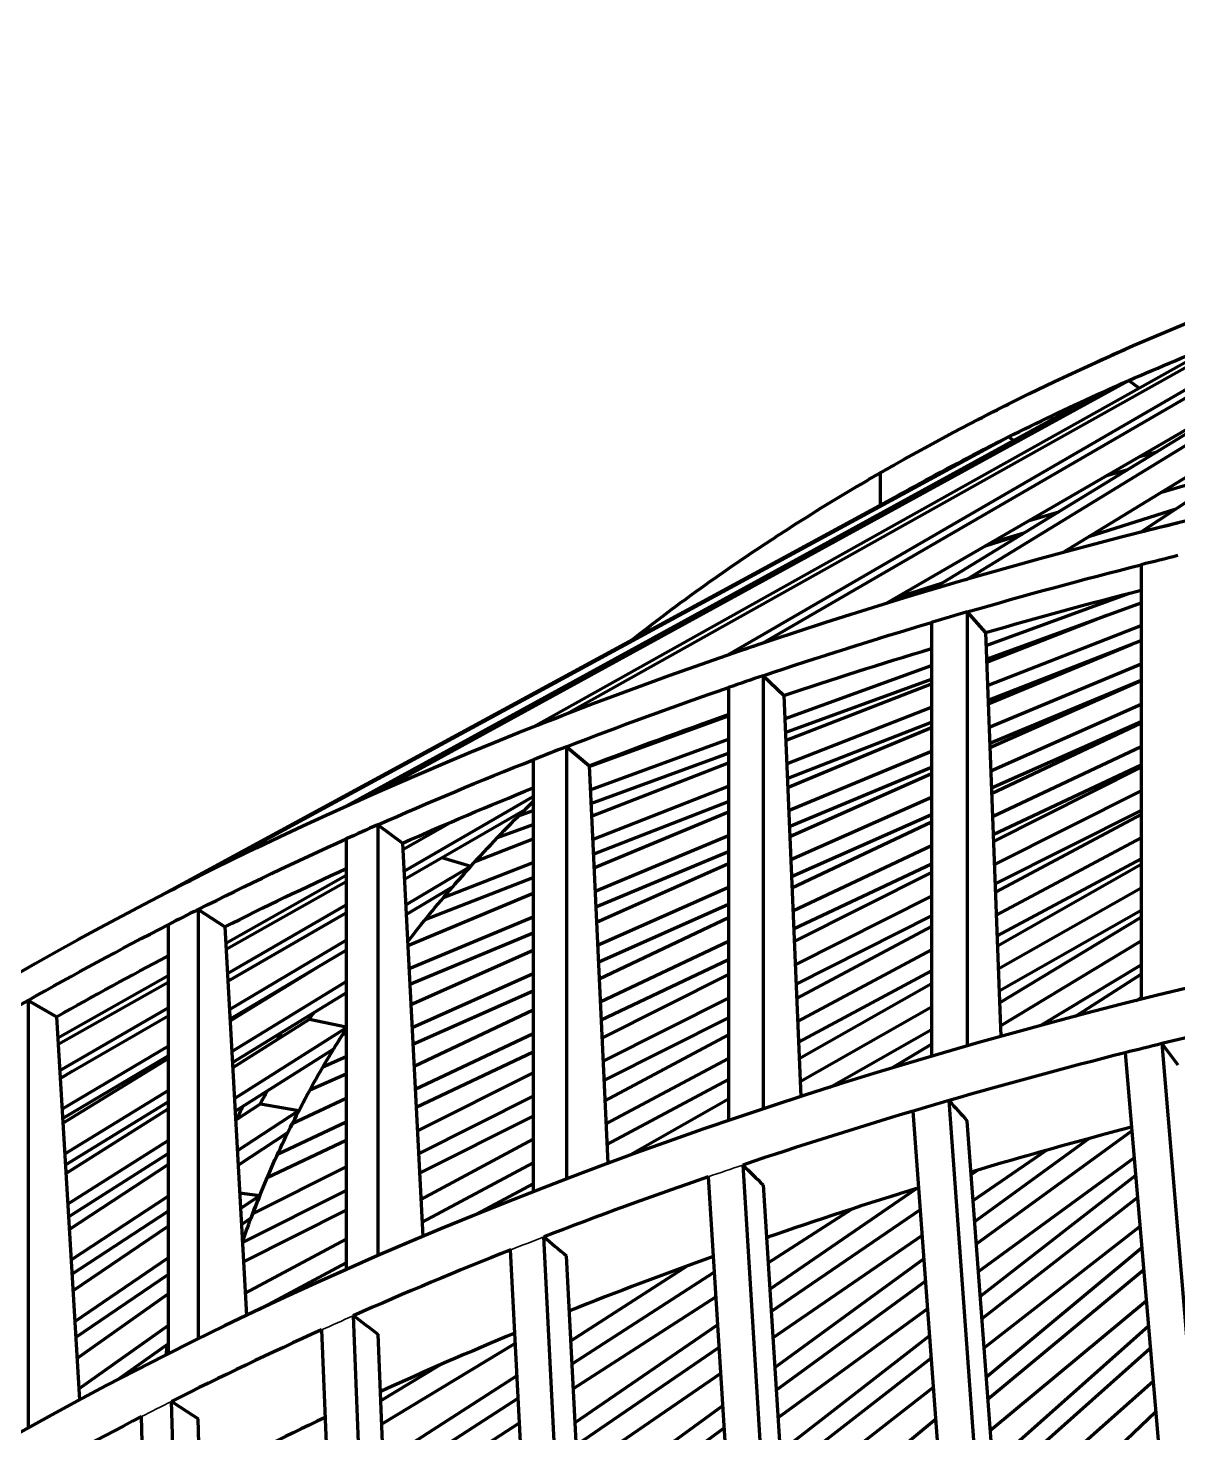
# Model space of a CAD drawing. Header units: inches. Extents: x -0.1 to 57.6, y -5.7 to 33.1.
# Drawn here: x 37.648 to 39.9, y 11.861 to 14.612 of the extents above; entities that cross this region are included whole.
import ezdxf

# ---------------------------------------------------------------- set-up
doc = ezdxf.new("R2010")
doc.units = ezdxf.units.IN
doc.header["$LTSCALE"] = 0.75
doc.header["$MEASUREMENT"] = 0
doc.layers.add('Visible', color=7, linetype='Continuous', lineweight=70)
doc.layers.add('Visible Narrow', color=7, linetype='Continuous', lineweight=35)

msp = doc.modelspace()

# ---------------------------------------------------------------- linework, layer by layer
at = {"layer": 'Visible', "extrusion": (0, 0.817547, -0.575862)}
for p, q in [((39.8282, 13.6251), (40.7814, 14.2544)), ((39.8282, 13.6251), (40.7814, 14.2544)), ((39.4879, 13.5329), (40.5775, 14.1992)), ((39.4879, 13.5329), (40.5775, 14.1992)), ((39.4177, 13.5123), (40.5073, 14.1786)), ((39.4177, 13.5123), (40.5073, 14.1786)), ((39.6753, 13.5852), (40.6132, 14.1588)), ((39.6753, 13.5852), (40.6132, 14.1588)), ((39.0882, 13.408), (40.3099, 14.1161)), ((39.0882, 13.408), (40.3099, 14.1161)), ((39.0204, 13.3849), (40.2421, 14.093)), ((39.0204, 13.3849), (40.2421, 14.093)), ((38.7029, 13.2688), (40.0519, 14.0235)), ((38.7029, 13.2688), (40.0519, 14.0235)), ((38.6377, 13.2434), (39.9868, 13.998)), ((38.6377, 13.2434), (39.9868, 13.998)), ((39.3297, 13.4857), (40.1833, 13.9805)), ((39.3297, 13.4857), (40.1833, 13.9805)), ((38.3335, 13.1161), (39.8045, 13.9217)), ((38.3335, 13.1161), (39.8045, 13.9217)), ((39.8045, 13.9217), (39.8242, 13.9071)), ((39.8045, 13.9217), (39.8242, 13.9071)), ((38.2713, 13.0883), (39.7423, 13.8939)), ((38.2713, 13.0883), (39.7423, 13.8939)), ((37.9815, 12.9502), (39.5687, 13.8112)), ((37.9815, 12.9502), (39.5687, 13.8112)), ((39.5687, 13.8112), (39.579, 13.8045)), ((39.5687, 13.8112), (39.579, 13.8045)), ((39.8254, 13.773), (39.8592, 13.7822)), ((37.9224, 12.9202), (39.5096, 13.7812)), ((37.9224, 12.9202), (39.5096, 13.7812)), ((39.3174, 13.7408), (39.3174, 13.6773)), ((39.3174, 13.7408), (39.3174, 13.6773)), ((39.7607, 13.7355), (39.8007, 13.7465)), ((39.8664, 13.7021), (40.0082, 13.744)), ((37.9065, 12.9121), (39.3454, 13.6924)), ((37.9065, 12.9121), (39.3454, 13.6924)), ((39.3454, 13.6924), (39.3456, 13.6923)), ((39.3454, 13.6924), (39.3456, 13.6923)), ((39.6093, 13.6477), (39.6672, 13.6648)), ((39.726, 13.6162), (39.897, 13.6705)), ((39.5238, 13.5982), (39.5954, 13.6209)), ((39.5334, 13.6037), (39.5989, 13.6231)), ((39.8262, 13.6246), (39.8286, 13.6254)), ((39.8282, 13.5607), (39.8282, 12.7096)), ((39.8282, 13.5607), (39.8282, 12.7096)), ((39.8282, 13.5607), (39.8282, 12.7096)), ((39.8282, 13.5607), (39.8282, 12.7096)), ((39.8282, 13.5607), (39.8282, 12.7096)), ((39.3477, 13.4961), (39.4383, 13.5249)), ((39.5246, 13.4029), (39.8055, 13.5053)), ((39.5256, 13.3759), (39.8282, 13.4862)), ((39.5236, 13.4281), (39.4879, 13.4685)), ((39.4879, 13.4685), (39.4879, 12.6186)), ((39.4879, 13.4685), (39.5236, 13.4281)), ((39.4879, 13.4685), (39.4879, 12.6186)), ((39.5236, 13.4281), (39.4879, 13.4685)), ((39.4879, 13.4685), (39.4879, 12.6186)), ((39.5236, 13.4281), (39.4879, 13.4685)), ((39.4879, 13.4685), (39.4879, 12.6186)), ((39.5236, 13.4281), (39.4879, 13.4685)), ((39.4879, 13.4685), (39.4879, 12.6186)), ((39.5259, 13.3701), (39.7615, 13.4619)), ((39.4177, 13.4479), (39.4177, 12.5983)), ((39.4177, 13.4479), (39.4177, 12.5983)), ((39.4177, 13.4479), (39.4177, 12.5983)), ((39.4177, 13.4479), (39.4177, 12.5983)), ((39.4177, 13.4479), (39.4177, 12.5983)), ((39.5236, 13.4281), (39.5537, 12.6372)), ((39.5236, 13.4281), (39.5537, 12.6372)), ((39.5236, 13.4281), (39.5537, 12.6372)), ((39.5236, 13.4281), (39.5537, 12.6372)), ((39.5236, 13.4281), (39.5537, 12.6372)), ((39.5276, 13.3246), (39.8282, 13.4417)), ((39.5287, 13.2956), (39.8282, 13.4123)), ((39.529, 13.2883), (39.8099, 13.4052)), ((39.1283, 13.3046), (39.0882, 13.3436)), ((39.0882, 13.3436), (39.0882, 12.4954)), ((39.0882, 13.3436), (39.1283, 13.3046)), ((39.0882, 13.3436), (39.0882, 12.4954)), ((39.1283, 13.3046), (39.0882, 13.3436)), ((39.0882, 13.3436), (39.0882, 12.4954)), ((39.1283, 13.3046), (39.0882, 13.3436)), ((39.0882, 13.3436), (39.0882, 12.4954)), ((39.1283, 13.3046), (39.0882, 13.3436)), ((39.0882, 13.3436), (39.0882, 12.4954)), ((39.1302, 13.2591), (39.4177, 13.3639)), ((39.5307, 13.2429), (39.8282, 13.3666)), ((39.0204, 13.3205), (39.0204, 12.4727)), ((39.0204, 13.3205), (39.0204, 12.4727)), ((39.0204, 13.3205), (39.0204, 12.4727)), ((39.0204, 13.3205), (39.0204, 12.4727)), ((39.0204, 13.3205), (39.0204, 12.4727)), ((39.1314, 13.2321), (39.4177, 13.3366)), ((39.132, 13.2166), (39.4177, 13.328)), ((39.5319, 13.2118), (39.8282, 13.335)), ((39.5322, 13.2029), (39.8282, 13.334)), ((39.1283, 13.3046), (39.1287, 13.3047)), ((39.1283, 13.3046), (39.1618, 12.5195)), ((39.1283, 13.3046), (39.1618, 12.5195)), ((39.1283, 13.3046), (39.1618, 12.5195)), ((39.1283, 13.3046), (39.1618, 12.5195)), ((39.1283, 13.3046), (39.1618, 12.5195)), ((39.5339, 13.1575), (39.8282, 13.2879)), ((38.7472, 13.1656), (39.0204, 13.2652)), ((39.134, 13.1712), (39.4177, 13.2818)), ((39.1352, 13.1423), (39.4177, 13.2524)), ((39.1359, 13.1249), (39.4177, 13.2421)), ((39.5352, 13.1242), (39.8282, 13.2541)), ((39.5356, 13.1132), (39.8282, 13.2513)), ((38.7471, 13.167), (38.7029, 13.2045)), ((38.7029, 13.2045), (38.7029, 12.3584)), ((38.7029, 13.2045), (38.7471, 13.167)), ((38.7029, 13.2045), (38.7029, 12.3584)), ((38.7471, 13.167), (38.7029, 13.2045)), ((38.7029, 13.2045), (38.7029, 12.3584)), ((38.7471, 13.167), (38.7029, 13.2045)), ((38.7029, 13.2045), (38.7029, 12.3584)), ((38.7471, 13.167), (38.7029, 13.2045)), ((38.7029, 13.2045), (38.7029, 12.3584)), ((38.7493, 13.1202), (39.0204, 13.2191)), ((39.5373, 13.0679), (39.8282, 13.2052)), ((38.6377, 13.179), (38.6377, 12.3333)), ((38.6377, 13.179), (38.6377, 12.3333)), ((38.6377, 13.179), (38.6377, 12.3333)), ((38.6377, 13.179), (38.6377, 12.3333)), ((38.6377, 13.179), (38.6377, 12.3333)), ((38.7506, 13.0933), (39.0204, 13.1917)), ((39.1379, 13.0795), (39.4177, 13.1959)), ((38.7471, 13.167), (38.7838, 12.3888)), ((38.7471, 13.167), (38.7838, 12.3888)), ((38.7471, 13.167), (38.7838, 12.3888)), ((38.7471, 13.167), (38.7838, 12.3888)), ((38.7471, 13.167), (38.7838, 12.3888)), ((38.7518, 13.0685), (39.0204, 13.1731)), ((39.1392, 13.0485), (39.4177, 13.1644)), ((39.14, 13.029), (39.4177, 13.1521)), ((39.5387, 13.0324), (39.8282, 13.169)), ((39.5392, 13.019), (39.8282, 13.1642)), ((38.7539, 13.0231), (39.0204, 13.127)), ((38.3846, 12.9606), (38.6377, 13.1069)), ((38.3846, 12.9606), (38.6377, 13.1069)), ((38.7553, 12.9942), (39.0204, 13.0975)), ((39.142, 12.9837), (39.4177, 13.106)), ((39.5409, 12.9737), (39.8282, 13.118)), ((38.3854, 12.9452), (38.6218, 13.0819)), ((38.3854, 12.9452), (38.6218, 13.0819)), ((38.609, 13.0691), (38.6377, 13.0795)), ((38.7566, 12.9672), (39.0204, 13.0769)), ((39.1434, 12.9505), (39.4177, 13.0721)), ((39.5423, 12.9358), (39.8282, 13.0794)), ((39.543, 12.9197), (39.8282, 13.0721)), ((38.3818, 13.0159), (38.3335, 13.0517)), ((38.3335, 13.0517), (38.3335, 12.2081)), ((38.3335, 13.0517), (38.3818, 13.0159)), ((38.3335, 13.0517), (38.3335, 12.2081)), ((38.3818, 13.0159), (38.3335, 13.0517)), ((38.3335, 13.0517), (38.3335, 12.2081)), ((38.3818, 13.0159), (38.3335, 13.0517)), ((38.3335, 13.0517), (38.3335, 12.2081)), ((38.3818, 13.0159), (38.3335, 13.0517)), ((38.3335, 13.0517), (38.3335, 12.2081)), ((38.3824, 13.0035), (38.4788, 13.058)), ((38.3824, 13.0035), (38.4788, 13.058)), ((38.5676, 13.0266), (38.6377, 13.0522)), ((39.1443, 12.9285), (39.4177, 13.0576)), ((38.2713, 13.0239), (38.2713, 12.1807)), ((38.2713, 13.0239), (38.2713, 12.1807)), ((38.2713, 13.0239), (38.2713, 12.1807)), ((38.2713, 13.0239), (38.2713, 12.1807)), ((38.2713, 13.0239), (38.2713, 12.1807)), ((38.3818, 13.0157), (38.3832, 13.0165)), ((38.3818, 13.0157), (38.3832, 13.0165)), ((38.3818, 13.0159), (38.4214, 12.2457)), ((38.3818, 13.0159), (38.4214, 12.2457)), ((38.3818, 13.0159), (38.4214, 12.2457)), ((38.3818, 13.0159), (38.4214, 12.2457)), ((38.3818, 13.0159), (38.4214, 12.2457)), ((38.5238, 12.9796), (38.6377, 13.024)), ((38.7587, 12.9219), (39.0204, 13.0307)), ((39.5447, 12.8744), (39.8282, 13.0259)), ((38.4585, 12.9874), (38.5156, 12.9707)), ((38.4585, 12.9874), (38.5156, 12.9707)), ((38.7602, 12.8909), (39.0204, 12.9991)), ((39.1462, 12.8833), (39.4177, 13.0114)), ((39.5462, 12.8341), (39.8282, 12.9848)), ((38.388, 12.8948), (38.5156, 12.9707)), ((38.388, 12.8948), (38.5156, 12.9707)), ((38.462, 12.9094), (38.6377, 12.9779)), ((38.7616, 12.8613), (39.0204, 12.976)), ((39.1477, 12.8478), (39.4177, 12.9753)), ((39.1488, 12.8229), (39.4177, 12.958)), ((39.547, 12.8146), (39.8282, 12.9745)), ((38.0353, 12.8201), (38.2713, 12.9533)), ((38.0353, 12.8201), (38.2713, 12.9533)), ((38.036, 12.8079), (38.2713, 12.9408)), ((38.036, 12.8079), (38.2713, 12.9408)), ((38.3889, 12.8762), (38.4799, 12.9303)), ((38.3889, 12.8762), (38.4799, 12.9303)), ((38.4259, 12.8659), (38.6377, 12.9484)), ((38.7637, 12.816), (39.0204, 12.9298)), ((38.3921, 12.8156), (38.6377, 12.9178)), ((39.1507, 12.7777), (39.4177, 12.9118)), ((39.5487, 12.7694), (39.8282, 12.9283)), ((38.0336, 12.8518), (37.9815, 12.8858)), ((37.9815, 12.8858), (37.9815, 12.0452)), ((37.9815, 12.8858), (38.0336, 12.8518)), ((37.9815, 12.8858), (37.9815, 12.0452)), ((38.0336, 12.8518), (37.9815, 12.8858)), ((37.9815, 12.8858), (37.9815, 12.0452)), ((38.0336, 12.8518), (37.9815, 12.8858)), ((37.9815, 12.8858), (37.9815, 12.0452)), ((38.0336, 12.8518), (37.9815, 12.8858)), ((37.9815, 12.8858), (37.9815, 12.0452)), ((38.0387, 12.7606), (38.2713, 12.8951)), ((38.0387, 12.7606), (38.2713, 12.8951)), ((38.0395, 12.7452), (38.2713, 12.8792)), ((38.0395, 12.7452), (38.2713, 12.8792)), ((38.7652, 12.7829), (39.0204, 12.896)), ((39.5503, 12.7264), (39.8282, 12.8844)), ((37.9224, 12.8559), (37.9224, 12.0158)), ((37.9224, 12.8559), (37.9224, 12.0158)), ((37.9224, 12.8559), (37.9224, 12.0158)), ((37.9224, 12.8559), (37.9224, 12.0158)), ((37.9224, 12.8559), (37.9224, 12.0158)), ((38.0336, 12.8518), (38.076, 12.0909)), ((38.0336, 12.8518), (38.076, 12.0909)), ((38.0336, 12.8518), (38.076, 12.0909)), ((38.0336, 12.8518), (38.076, 12.0909)), ((38.0336, 12.8518), (38.076, 12.0909)), ((38.3944, 12.7704), (38.6377, 12.8716)), ((38.7668, 12.7503), (39.0204, 12.87)), ((39.1524, 12.7399), (39.4177, 12.8732)), ((39.1536, 12.7115), (39.4177, 12.8527)), ((39.5512, 12.7031), (39.8282, 12.8705)), ((38.0426, 12.6897), (38.2713, 12.8255)), ((38.0426, 12.6897), (38.2713, 12.8255)), ((38.396, 12.7395), (38.6377, 12.84)), ((38.7689, 12.7052), (39.0204, 12.8239)), ((39.5529, 12.6579), (39.8282, 12.8244)), ((38.0436, 12.6711), (38.2713, 12.8063)), ((38.0436, 12.6711), (38.2713, 12.8063)), ((38.398, 12.7001), (38.6377, 12.8064)), ((39.1555, 12.6664), (39.4177, 12.8066)), ((38.0438, 12.6681), (38.213, 12.7717)), ((38.0438, 12.6681), (38.213, 12.7717)), ((38.7706, 12.6698), (39.0204, 12.7877)), ((39.1572, 12.6261), (39.4177, 12.7654)), ((39.6311, 12.6584), (39.8282, 12.7776)), ((37.7064, 12.6343), (37.9224, 12.7563)), ((37.7064, 12.6343), (37.9224, 12.7563)), ((37.7071, 12.6222), (37.9224, 12.7438)), ((37.7071, 12.6222), (37.9224, 12.7438)), ((37.7221, 12.6858), (37.8282, 12.7446)), ((37.7221, 12.6858), (37.8282, 12.7446)), ((38.0472, 12.6079), (38.2713, 12.7451)), ((38.0472, 12.6079), (38.2713, 12.7451)), ((38.4003, 12.655), (38.6377, 12.7602)), ((38.7723, 12.6337), (39.0204, 12.7584)), ((39.1586, 12.5938), (39.4177, 12.7411)), ((39.6992, 12.6765), (39.8282, 12.7595)), ((38.0484, 12.5862), (38.2713, 12.7227)), ((38.0484, 12.5862), (38.2713, 12.7227)), ((38.4021, 12.622), (38.6377, 12.7264)), ((38.7744, 12.5886), (39.0204, 12.7122)), ((39.8186, 12.7072), (39.8282, 12.7134)), ((37.704, 12.6755), (37.6483, 12.7076)), ((37.6483, 12.7076), (37.6483, 11.8705)), ((37.6483, 12.7076), (37.704, 12.6755)), ((37.6483, 12.7076), (37.6483, 11.8705)), ((37.704, 12.6755), (37.6483, 12.7076)), ((37.6483, 12.7076), (37.6483, 11.8705)), ((37.704, 12.6755), (37.6483, 12.7076)), ((37.6483, 12.7076), (37.6483, 11.8705)), ((37.704, 12.6755), (37.6483, 12.7076)), ((37.6483, 12.7076), (37.6483, 11.8705)), ((37.7102, 12.5708), (37.9224, 12.6934)), ((37.7102, 12.5708), (37.9224, 12.6934)), ((38.4043, 12.5792), (38.6377, 12.6894)), ((39.1605, 12.5487), (39.4177, 12.695)), ((37.704, 12.6755), (37.7487, 11.9254)), ((37.704, 12.6755), (37.7487, 11.9254)), ((37.704, 12.6755), (37.7487, 11.9254)), ((37.704, 12.6755), (37.7487, 11.9254)), ((37.704, 12.6755), (37.7487, 11.9254)), ((37.7111, 12.5554), (37.9224, 12.6776)), ((37.7111, 12.5554), (37.9224, 12.6776)), ((38.0489, 12.5758), (38.1996, 12.6712)), ((38.0489, 12.5758), (38.1996, 12.6712)), ((38.0523, 12.5157), (38.2713, 12.6543)), ((38.0523, 12.5157), (38.2713, 12.6543)), ((38.1996, 12.6712), (38.2713, 12.6563)), ((38.1996, 12.6712), (38.2713, 12.6563)), ((38.7762, 12.5509), (39.0204, 12.6736)), ((38.2641, 12.6408), (38.2713, 12.644)), ((38.4066, 12.5341), (38.6377, 12.6432)), ((38.7781, 12.5109), (39.0204, 12.6404)), ((39.2178, 12.5374), (39.4177, 12.651)), ((37.7147, 12.4949), (37.9224, 12.6183)), ((37.7147, 12.4949), (37.9224, 12.6183)), ((37.7159, 12.4764), (37.9224, 12.5991)), ((37.7159, 12.4764), (37.9224, 12.5991)), ((38.0537, 12.4908), (38.247, 12.6132)), ((38.0537, 12.4908), (38.247, 12.6132)), ((38.4084, 12.4988), (38.6377, 12.6071)), ((39.3394, 12.575), (39.4177, 12.6224)), ((39.7969, 12.6052), (40.103, 9.0119)), ((39.8692, 12.6232), (40.1709, 9.0348)), ((37.7164, 12.4676), (37.9224, 12.5938)), ((37.7164, 12.4676), (37.9224, 12.5938)), ((38.2259, 12.5777), (38.2713, 12.5978)), ((38.7802, 12.4658), (39.0204, 12.5942)), ((37.7112, 12.555), (37.7361, 12.5699)), ((37.7112, 12.555), (37.7361, 12.5699)), ((38.2003, 12.5325), (38.2713, 12.564)), ((38.4108, 12.4521), (38.6377, 12.5661)), ((38.7821, 12.4257), (39.0204, 12.553)), ((37.72, 12.4075), (37.9224, 12.5315)), ((37.72, 12.4075), (37.9224, 12.5315)), ((38.4131, 12.4071), (38.6377, 12.52)), ((37.7213, 12.3859), (37.9224, 12.509)), ((37.7213, 12.3859), (37.9224, 12.509)), ((37.7223, 12.369), (37.9224, 12.4957)), ((37.7223, 12.369), (37.9224, 12.4957)), ((38.0547, 12.4732), (38.1033, 12.5051)), ((38.0547, 12.4732), (38.1033, 12.5051)), ((38.058, 12.4132), (38.1789, 12.4925)), ((38.058, 12.4132), (38.1789, 12.4925)), ((38.1033, 12.5051), (38.1789, 12.4925)), ((38.1033, 12.5051), (38.1789, 12.4925)), ((38.1657, 12.4666), (38.2713, 12.5164)), ((38.8236, 12.4034), (39.0204, 12.5152)), ((39.651, 8.8501), (39.382, 12.4912)), ((39.7171, 8.8748), (39.4522, 12.5118)), ((38.137, 12.4069), (38.2713, 12.4702)), ((38.4151, 12.3695), (38.6377, 12.4814)), ((39.7595, 8.8414), (39.4879, 12.4714)), ((38.0596, 12.3851), (38.1569, 12.4489)), ((38.0596, 12.3851), (38.1569, 12.4489)), ((38.1167, 12.3611), (38.2713, 12.4341)), ((38.4177, 12.3182), (38.6377, 12.4359)), ((39.5026, 12.2747), (39.725, 12.4369)), ((39.5059, 12.2309), (39.8099, 12.4527)), ((37.7258, 12.309), (37.9224, 12.4335)), ((37.7258, 12.309), (37.9224, 12.4335)), ((37.7273, 12.2842), (37.9224, 12.4077)), ((37.7273, 12.2842), (37.9224, 12.4077)), ((39.4995, 12.316), (39.6432, 12.4144)), ((37.7288, 12.2594), (37.9224, 12.3865)), ((37.7288, 12.2594), (37.9224, 12.3865)), ((38.088, 12.29), (38.2713, 12.382)), ((38.42, 12.2733), (38.6377, 12.3897)), ((39.0481, 12.3855), (39.2758, 8.7035)), ((39.5099, 12.1771), (39.8145, 12.3992)), ((38.9803, 12.3624), (39.2116, 8.6772)), ((39.4957, 12.3666), (39.5093, 12.3759)), ((39.5135, 12.1286), (39.8174, 12.3649)), ((37.7324, 12.1995), (37.9224, 12.3242)), ((37.7324, 12.1995), (37.9224, 12.3242)), ((38.0626, 12.3311), (38.1021, 12.326)), ((38.0626, 12.3311), (38.1021, 12.326)), ((38.0643, 12.3002), (38.1021, 12.326)), ((38.0643, 12.3002), (38.1021, 12.326)), ((38.068, 12.2337), (38.2713, 12.3358)), ((38.5266, 12.2891), (38.6377, 12.3485)), ((39.0882, 12.3464), (39.321, 8.6728)), ((39.1011, 12.1426), (39.3886, 12.3395)), ((38.0701, 12.1962), (38.2713, 12.2973)), ((39.0979, 12.1936), (39.2624, 12.2995)), ((39.1039, 12.0983), (39.3962, 12.2985)), ((39.5168, 12.085), (39.8211, 12.3216)), ((37.7341, 12.1715), (37.9224, 12.2951)), ((37.7341, 12.1715), (37.9224, 12.2951)), ((38.0661, 12.2689), (38.085, 12.2818)), ((38.0661, 12.2689), (38.085, 12.2818)), ((37.736, 12.1388), (37.9224, 12.2658)), ((37.736, 12.1388), (37.9224, 12.2658)), ((38.8477, 8.5215), (38.6586, 12.2448)), ((39.0948, 12.2416), (39.1007, 12.2454)), ((39.1071, 12.0473), (39.4, 12.2478)), ((39.5211, 12.0277), (39.8259, 12.2648)), ((38.0735, 12.1343), (38.2713, 12.24)), ((38.7855, 8.4937), (38.5935, 12.2193)), ((39.5254, 11.9708), (39.8294, 12.2233)), ((37.7396, 12.0789), (37.9224, 12.2036)), ((37.7396, 12.0789), (37.9224, 12.2036)), ((38.1009, 12.1028), (38.2713, 12.1938)), ((38.8956, 8.4937), (38.7029, 12.2073)), ((38.7115, 12.0411), (38.9404, 12.1884)), ((39.1108, 11.9889), (39.4033, 12.2023)), ((37.7414, 12.0477), (37.9224, 12.171)), ((37.7414, 12.0477), (37.9224, 12.171)), ((38.7138, 11.9964), (38.9921, 12.1754)), ((39.5286, 11.9273), (39.8331, 12.1802)), ((37.7439, 12.0067), (37.9224, 12.1334)), ((37.7439, 12.0067), (37.9224, 12.1334)), ((39.1136, 11.9448), (39.4066, 12.1585)), ((38.7163, 11.9481), (38.9951, 12.1275)), ((39.1171, 11.8905), (39.4106, 12.1046)), ((39.5332, 11.8663), (39.8383, 12.1197)), ((38.2852, 12.0904), (38.4334, 8.3292)), ((37.7475, 11.947), (37.9224, 12.0711)), ((37.7475, 11.947), (37.9224, 12.0711)), ((38.223, 12.0626), (38.3733, 8.2999)), ((38.3335, 12.0545), (38.4839, 8.3045)), ((38.7198, 11.8814), (38.9985, 12.0723)), ((39.1213, 11.8235), (39.4145, 12.0515)), ((39.5382, 11.7994), (39.8425, 12.0697)), ((37.8242, 11.9654), (37.9224, 12.0351)), ((37.8242, 11.9654), (37.9224, 12.0351)), ((38.3406, 11.878), (38.6029, 12.0367)), ((38.7221, 11.8368), (39.0013, 12.028)), ((39.5414, 11.7561), (39.8462, 12.0267)), ((39.1241, 11.7795), (39.4177, 12.0079)), ((38.3387, 11.9237), (38.454, 11.9934)), ((38.3435, 11.8044), (38.6062, 11.9734)), ((38.7248, 11.7854), (39.0045, 11.977)), ((39.1278, 11.7217), (39.4219, 11.9506)), ((39.5463, 11.691), (39.8517, 11.9622)), ((38.0334, 8.1272), (37.9294, 11.9227)), ((38.3453, 11.7594), (38.6085, 11.9287)), ((38.7287, 11.7101), (39.0085, 11.9142)), ((37.9754, 8.0965), (37.8704, 11.8927)), ((38.0864, 8.1059), (37.9815, 11.8887)), ((39.1327, 11.6447), (39.4265, 11.8887)), ((39.5522, 11.6123), (39.8568, 11.9021)), ((38.3473, 11.7107), (38.611, 11.8804)), ((38.731, 11.6656), (39.0112, 11.8701))]:
    msp.add_line(p, q, dxfattribs=at)
at = {"layer": 'Visible', "extrusion": (-2.91684e-16, 4.85723e-16, -1)}
for centre, major_axis, start_param, end_param in [((42.7394, 11.7703), (4.8394, 0), 3.926991, 5.652786), ((42.7394, 11.7059), (4.8394, 0), 4.06079, 4.107351), ((42.7394, 11.7059), (-4.8394, 0), 0.856365, 0.902926), ((42.7394, 11.7059), (4.8394, 0), 3.495303, 3.500105), ((42.7394, 11.7059), (4.8394, 0), 3.432471, 3.442091), ((42.7394, 11.7703), (-4.8394, 0), 0.255634, 0.265148), ((42.7394, 11.7703), (4.8394, 0), 3.229085, 3.236606)]:
    msp.add_ellipse(centre, major_axis=major_axis, ratio=0.575862, start_param=start_param, end_param=end_param, dxfattribs=at)
at = {"layer": 'Visible', "extrusion": (-2.9383e-16, 4.85723e-16, -1)}
for centre, major_axis, start_param, end_param in [((42.7394, 9.8082), (7.2394, 0), 3.403392, 5.497787), ((42.7394, 9.7438), (7.2394, 0), 4.246588, 4.298544), ((42.7394, 9.7438), (-7.2394, 0), 1.042164, 1.094119), ((42.7394, 9.7438), (-7.2394, 0), 0.979332, 1.031287), ((42.7394, 9.7438), (-7.2394, 0), 0.9165, 0.968455), ((42.7394, 9.7438), (7.2394, 0), 3.995261, 4.047216), ((42.7394, 9.7438), (7.2394, 0), 3.932429, 3.984384)]:
    msp.add_ellipse(centre, major_axis=major_axis, ratio=0.575862, start_param=start_param, end_param=end_param, dxfattribs=at)
at = {"layer": 'Visible', "extrusion": (-2.32512e-16, 2.77556e-16, -1)}
for major_axis, start_param, end_param in [((4.8394, 0), 4.044519, 4.06079), ((-4.8394, 0), 0.840095, 0.856365)]:
    msp.add_ellipse((42.7394, 11.7703), major_axis=major_axis, ratio=0.575862, start_param=start_param, end_param=end_param, dxfattribs=at)
at = {"layer": 'Visible', "extrusion": (-1.73605e-16, 4.16334e-16, -1)}
for centre, major_axis, start_param, end_param in [((42.7394, 11.7059), (4.8394, 0), 4.044519, 4.06079), ((42.7394, 11.7703), (4.8394, 0), 3.856024, 3.872294), ((42.7394, 11.7703), (-4.8394, 0), 0.630399, 0.651599)]:
    msp.add_ellipse(centre, major_axis=major_axis, ratio=0.575862, start_param=start_param, end_param=end_param, dxfattribs=at)
at = {"layer": 'Visible', "extrusion": (-3.46945e-16, 3.46945e-16, -1)}
for centre, major_axis, start_param, end_param in [((42.7394, 11.7059), (4.8394, 0), 4.044519, 4.06079), ((42.7394, 11.7059), (-4.8394, 0), 0.840095, 0.856365), ((42.7394, 11.7059), (-4.8394, 0), 0.840095, 0.856365), ((42.7394, 11.7059), (4.8394, 0), 3.935126, 3.981687), ((42.7394, 11.7703), (4.8394, 0), 3.918855, 3.926991), ((42.7394, 11.7703), (-4.8394, 0), 0.730702, 0.777263), ((42.7394, 11.7703), (-4.8394, 0), 0.66787, 0.714431), ((42.7394, 11.7703), (-4.8394, 0), 0.651599, 0.66787), ((42.7394, 11.7703), (4.8394, 0), 3.455775, 3.460922)]:
    msp.add_ellipse(centre, major_axis=major_axis, ratio=0.575862, start_param=start_param, end_param=end_param, dxfattribs=at)
at = {"layer": 'Visible', "extrusion": (-3.94648e-16, 3.46945e-16, -1)}
msp.add_ellipse((42.7394, 11.7703), major_axis=(4.8394, 0), ratio=0.575862, start_param=3.926991, end_param=3.935126, dxfattribs=at)
at = {"layer": 'Visible', "extrusion": (-3.30671e-16, 3.46945e-16, -1)}
for major_axis, start_param, end_param in [((7.2394, 0), 4.298544, 4.30942), ((7.2394, 0), 4.298544, 4.30942), ((7.2394, 0), 4.235712, 4.246588), ((7.2394, 0), 4.235712, 4.246588), ((-7.2394, 0), 1.031287, 1.042164), ((-7.2394, 0), 1.031287, 1.042164), ((7.2394, 0), 4.110048, 4.120925), ((7.2394, 0), 4.110048, 4.120925), ((-7.2394, 0), 0.842792, 0.853668), ((-7.2394, 0), 0.842792, 0.853668)]:
    msp.add_ellipse((42.7394, 9.8082), major_axis=major_axis, ratio=0.575862, start_param=start_param, end_param=end_param, dxfattribs=at)
at = {"layer": 'Visible'}
for centre, major_axis, start_param, end_param in [((42.7394, 9.7438), (7.2394, 0), 1.973765, 1.984642), ((42.7394, 9.7438), (7.2394, 0), 1.973765, 1.984642), ((42.7394, 9.7438), (7.2394, 0), 1.973765, 1.984642), ((42.7394, 9.7438), (7.2394, 0), 1.973765, 1.984642), ((42.7394, 9.7438), (7.2394, 0), 2.036597, 2.047474), ((42.7394, 9.7438), (7.2394, 0), 2.036597, 2.047474), ((42.7394, 9.7438), (7.2394, 0), 2.036597, 2.047474), ((42.7394, 9.7438), (7.2394, 0), 2.036597, 2.047474), ((42.7394, 9.7438), (-7.2394, 0), -1.042164, -1.031287), ((42.7394, 9.7438), (-7.2394, 0), -1.042164, -1.031287), ((42.7394, 9.7438), (-7.2394, 0), -1.042164, -1.031287), ((42.7394, 9.7438), (-7.2394, 0), -1.042164, -1.031287), ((42.7394, 9.7438), (7.2394, 0), 2.162261, 2.173137), ((42.7394, 9.7438), (7.2394, 0), 2.162261, 2.173137), ((42.7394, 9.7438), (7.2394, 0), 2.162261, 2.173137), ((42.7394, 9.7438), (7.2394, 0), 2.162261, 2.173137), ((42.7394, 8.8432), (7.3181, 0), 0.144211, 2.879793), ((42.7394, 11.7059), (-4.7606, 0), -0.532435, -0.525801), ((42.7394, 9.7438), (7.2394, 0), 2.225092, 2.235969), ((42.7394, 9.7438), (7.2394, 0), 2.225092, 2.235969), ((42.7394, 9.7438), (7.2394, 0), 2.225092, 2.235969), ((42.7394, 9.7438), (7.2394, 0), 2.225092, 2.235969), ((42.7394, 11.7059), (4.7606, 0), 2.662084, 2.678624), ((42.7394, 9.7438), (-7.2394, 0), -0.853668, -0.842792), ((42.7394, 9.7438), (-7.2394, 0), -0.853668, -0.842792), ((42.7394, 9.7438), (-7.2394, 0), -0.853668, -0.842792), ((42.7394, 9.7438), (-7.2394, 0), -0.853668, -0.842792), ((42.7394, 9.7438), (-7.2394, 0), -0.790837, -0.77996), ((42.7394, 9.7438), (-7.2394, 0), -0.790837, -0.77996), ((42.7394, 9.7438), (-7.2394, 0), -0.790837, -0.77996), ((42.7394, 9.7438), (-7.2394, 0), -0.790837, -0.77996), ((42.7394, 8.7466), (-7.3181, 0), -1.219841, -1.167769), ((42.7394, 11.7059), (4.7606, 0), 2.78921, 2.804287), ((42.7394, 8.7466), (-7.3181, 0), -1.157009, -1.104937), ((42.7394, 8.7466), (-7.3181, 0), -1.167769, -1.157009), ((42.7394, 11.7059), (4.7606, 0), 2.850579, 2.867119), ((42.7394, 8.7466), (-7.3181, 0), -1.094178, -1.042105), ((42.7394, 8.7466), (-7.3181, 0), -1.104937, -1.094178), ((42.7394, 8.7466), (-7.0819, 0), -1.144241, -1.094969), ((42.7394, 8.7466), (-7.3181, 0), -1.031346, -0.979274), ((42.7394, 11.7059), (-4.7606, 0), -0.228182, -0.211641), ((42.7394, 8.7466), (7.0819, 0), 2.062935, 2.11139), ((42.7394, 8.7466), (-7.3181, 0), -0.968514, -0.916442), ((42.7394, 8.7466), (7.0819, 0), 2.128708, 2.176314), ((42.7394, 8.7466), (7.3181, 0), 2.235911, 2.287983), ((42.7394, 8.7466), (7.0819, 0), 2.194734, 2.241445), ((42.7394, 8.7466), (-7.3181, 0), -0.84285, -0.790778), ((42.7394, 8.7466), (7.0819, 0), 2.261095, 2.306851)]:
    msp.add_ellipse(centre, major_axis=major_axis, ratio=0.575862, start_param=start_param, end_param=end_param, dxfattribs=at)
at = {"layer": 'Visible', "extrusion": (-3.49588e-16, 4.16334e-16, -1)}
for start_param, end_param in [(1.105056, 1.152116), (0.91656, 0.960875)]:
    msp.add_ellipse((42.7394, 9.7438), major_axis=(-7.1606, 0), ratio=0.575862, start_param=start_param, end_param=end_param, dxfattribs=at)
at = {"layer": 'Visible', "extrusion": (-3.16682e-16, 4.85723e-16, -1)}
for major_axis, start_param, end_param in [((7.1606, 0), 4.183816, 4.230025), ((-7.1606, 0), 0.979392, 1.02469), ((-7.1606, 0), 0.853728, 0.896968), ((7.1606, 0), 3.932489, 3.97454)]:
    msp.add_ellipse((42.7394, 9.7438), major_axis=major_axis, ratio=0.575862, start_param=start_param, end_param=end_param, dxfattribs=at)
at = {"layer": 'Visible', "extrusion": (-2.4333e-16, 3.46945e-16, -1)}
msp.add_ellipse((42.7394, 9.8082), major_axis=(-7.2394, 0), ratio=0.575862, start_param=0.905624, end_param=0.9165, dxfattribs=at)
msp.add_ellipse((42.7394, 9.8082), major_axis=(-7.2394, 0), ratio=0.575862, start_param=0.905624, end_param=0.9165, dxfattribs=at)
at = {"layer": 'Visible', "extrusion": (-2.91918e-16, 6.245e-16, -1)}
for major_axis, start_param, end_param in [((4.7606, 0), 3.667393, 3.674028), ((-4.7606, 0), 0.419591, 0.462969), ((4.7606, 0), 3.478898, 3.493975), ((-4.7606, 0), 0.274473, 0.291013), ((4.7606, 0), 3.369774, 3.416066)]:
    msp.add_ellipse((42.7394, 11.7059), major_axis=major_axis, ratio=0.575862, start_param=start_param, end_param=end_param, dxfattribs=at)
at = {"layer": 'Visible', "extrusion": (-3.61307e-16, 3.46945e-16, -1)}
for major_axis, start_param, end_param in [((4.7606, 0), 3.621102, 3.667393), ((4.7606, 0), 3.604562, 3.621102), ((4.7606, 0), 3.432606, 3.478898), ((4.7606, 0), 3.353234, 3.369774), ((-4.7606, 0), 0.193925, 0.211641)]:
    msp.add_ellipse((42.7394, 11.7059), major_axis=major_axis, ratio=0.575862, start_param=start_param, end_param=end_param, dxfattribs=at)
at = {"layer": 'Visible'}
for points in [[(39.8692, 12.6232), (39.8796, 12.6093), (39.89, 12.5955), (39.9005, 12.5816)], [(39.4522, 12.5118), (39.4641, 12.4983), (39.476, 12.4848), (39.4879, 12.4714)], [(39.0481, 12.3855), (39.0615, 12.3725), (39.0748, 12.3595), (39.0882, 12.3464)], [(38.6586, 12.2448), (38.6734, 12.2323), (38.6881, 12.2198), (38.7029, 12.2073)], [(38.2852, 12.0904), (38.3013, 12.0784), (38.3174, 12.0665), (38.3335, 12.0545)], [(37.9294, 11.9227), (37.9468, 11.9114), (37.9641, 11.9), (37.9815, 11.8887)]]:
    msp.add_open_spline(points, degree=3, dxfattribs=at)
at = {"layer": 'Visible Narrow', "extrusion": (-2.9383e-16, 4.85723e-16, -1)}
for major_axis, start_param, end_param in [((-7.2394, 0), 1.156951, 1.167828), ((7.2394, 0), 4.17288, 4.183757), ((7.2394, 0), 4.047216, 4.058093), ((7.2394, 0), 3.984384, 3.995261), ((-7.2394, 0), 0.77996, 0.790837)]:
    msp.add_ellipse((42.7394, 9.7438), major_axis=major_axis, ratio=0.575862, start_param=start_param, end_param=end_param, dxfattribs=at)
at = {"layer": 'Visible Narrow', "extrusion": (-2.59604e-16, 3.46945e-16, -1)}
for major_axis, start_param, end_param in [((7.2394, 0), 4.235712, 4.246588), ((-7.2394, 0), 0.968455, 0.979332)]:
    msp.add_ellipse((42.7394, 9.7438), major_axis=major_axis, ratio=0.575862, start_param=start_param, end_param=end_param, dxfattribs=at)
at = {"layer": 'Visible Narrow'}
for major_axis, start_param, end_param in [((-7.3181, 0), -1.042105, -1.031346), ((-7.3181, 0), -0.979274, -0.968514), ((7.3181, 0), 2.225151, 2.235911), ((-7.3181, 0), -0.85361, -0.84285)]:
    msp.add_ellipse((42.7394, 8.7466), major_axis=major_axis, ratio=0.575862, start_param=start_param, end_param=end_param, dxfattribs=at)

doc.saveas('drawing.dxf')
